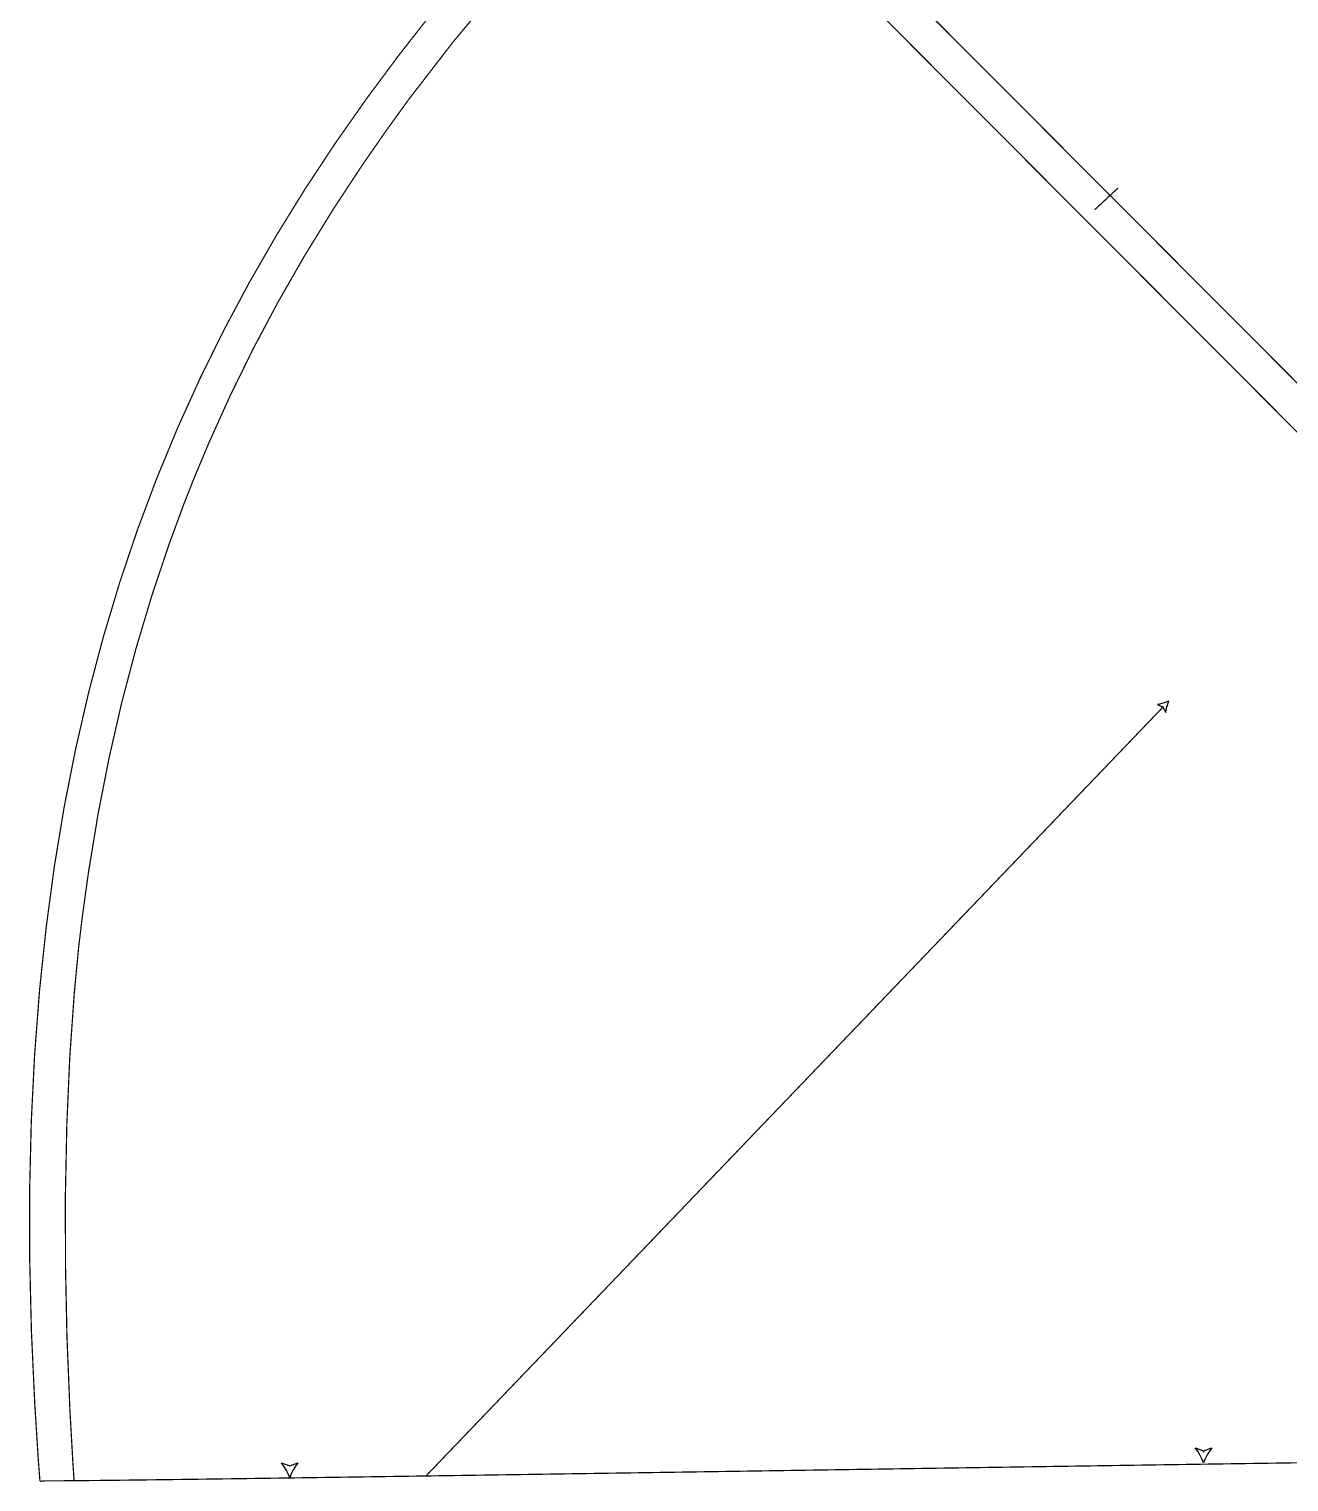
# Model space of a CAD drawing. Extents: x 0.2 to 32.9, y 0.2 to 46.5.
# Drawn here: x 0.33 to 14.66, y 0.25 to 16.76 of the extents above; entities that cross this region are included whole.
import ezdxf

# ---------------------------------------------------------------- set-up
doc = ezdxf.new("R2010")
doc.units = 0
doc.layers.get('0').update_dxf_attribs({"linetype": 'CONTINUOUS'})

msp = doc.modelspace()

# ---------------------------------------------------------------- linework, layer by layer
at = {"color": 250}
for points, const_width in [([(7.62185, 19.8889), (15.8194, 11.6695)], 0.01389), ([(7.61882, 19.3344), (15.351, 11.5817)], 0.01389), ([(0.84722, 0.26373), (0.83322, 0.46701), (0.79899, 1.07742), (0.76606, 1.89762), (0.74897, 2.71625), (0.74826, 3.52528), (0.76449, 4.31668), (0.79812, 5.08236), (0.84983, 5.81424), (0.89952, 6.33214), (0.92014, 6.50424), (0.94027, 6.67279), (1.01036, 7.17719), (1.11833, 7.83442), (1.24419, 8.47711), (1.38835, 9.10628), (1.55094, 9.7231), (1.73226, 10.3286), (1.93261, 10.9239), (2.09494, 11.3646), (2.15235, 11.5101), (2.20671, 11.6481), (2.37869, 12.0583), (2.62278, 12.599), (2.88514, 13.1332), (3.16635, 13.6617), (3.46674, 14.1856), (3.787, 14.7057), (4.12756, 15.2231), (4.39681, 15.6108), (4.48899, 15.7383), (4.65115, 15.9629), (5.15935, 16.6208), (5.90121, 17.5106)], 0.01389), ([(15.1476, 0.47309), (14.4351, 0.46262), (13.683, 0.4515), (12.8978, 0.43967), (12.0862, 0.42741), (11.2548, 0.41477), (10.4102, 0.40191), (9.55903, 0.38889), (8.70796, 0.37592), (7.86356, 0.36301), (7.03256, 0.35042), (6.22151, 0.33811), (5.43701, 0.32633), (4.68576, 0.31516), (3.97439, 0.30474), (3.30946, 0.29514), (2.6976, 0.28657), (2.14551, 0.27903), (1.65978, 0.27279), (1.24702, 0.2678), (0.91385, 0.26432), (0.66694, 0.26242), (0.51286, 0.26226), (0.46528, 0.25694), (0.45833, 0.26389), (0.44162, 0.47976), (0.40028, 1.12804), (0.36165, 1.96821), (0.34218, 2.78532), (0.34185, 3.58008), (0.36051, 4.35325), (0.398, 5.10563), (0.45432, 5.83794), (0.52924, 6.551), (0.62267, 7.24561), (0.73454, 7.92247), (0.86469, 8.58236), (1.01307, 9.22607), (1.17947, 9.85439), (1.36388, 10.468), (1.56608, 11.0679), (1.78603, 11.6545), (2.0236, 12.2289), (2.27865, 12.7917), (2.55106, 13.3438), (2.84076, 13.8857), (3.14762, 14.4185), (3.47146, 14.9428), (3.81228, 15.4593), (4.16986, 15.969), (4.54417, 16.4725), (4.935, 16.9706)], 0.01389), ([(12.7159, 14.9567), (12.4508, 14.7099)], 0.01389), ([(13.2341, 9.06494), (4.84765, 0.31755)], 0.01389), ([(13.6875, 0.60015), (13.6875, 0.58599)], 0.01968)]:
    msp.add_lwpolyline(points, dxfattribs=dict(at, const_width=const_width))
for points in [[(13.2917, 9.125), (13.2823, 9.12044), (13.2281, 9.09967), (13.1728, 9.08626), (13.1629, 9.08535), (13.2266, 9.05707), (13.2574, 8.99462), (13.2579, 9.00461), (13.269, 9.06044), (13.2875, 9.11546), (13.2917, 9.125)], [(13.6875, 0.46718), (13.6834, 0.4783), (13.6694, 0.51107), (13.6469, 0.55621), (13.6214, 0.5989), (13.6013, 0.6269), (13.5939, 0.63547), (13.6875, 0.60162), (13.7811, 0.63547), (13.7735, 0.6269), (13.7535, 0.5989), (13.728, 0.55621), (13.7056, 0.51107), (13.6916, 0.4783), (13.6875, 0.46718)], [(3.29861, 0.29698), (3.29449, 0.30811), (3.28049, 0.34082), (3.25803, 0.38596), (3.23247, 0.42871), (3.21246, 0.45665), (3.20497, 0.46522), (3.29861, 0.43137), (3.39219, 0.46522), (3.38471, 0.45665), (3.36464, 0.42871), (3.33908, 0.38596), (3.31668, 0.34082), (3.30268, 0.30811), (3.29861, 0.29698)]]:
    msp.add_lwpolyline(points, close=True, dxfattribs=at)

doc.saveas('drawing.dxf')
